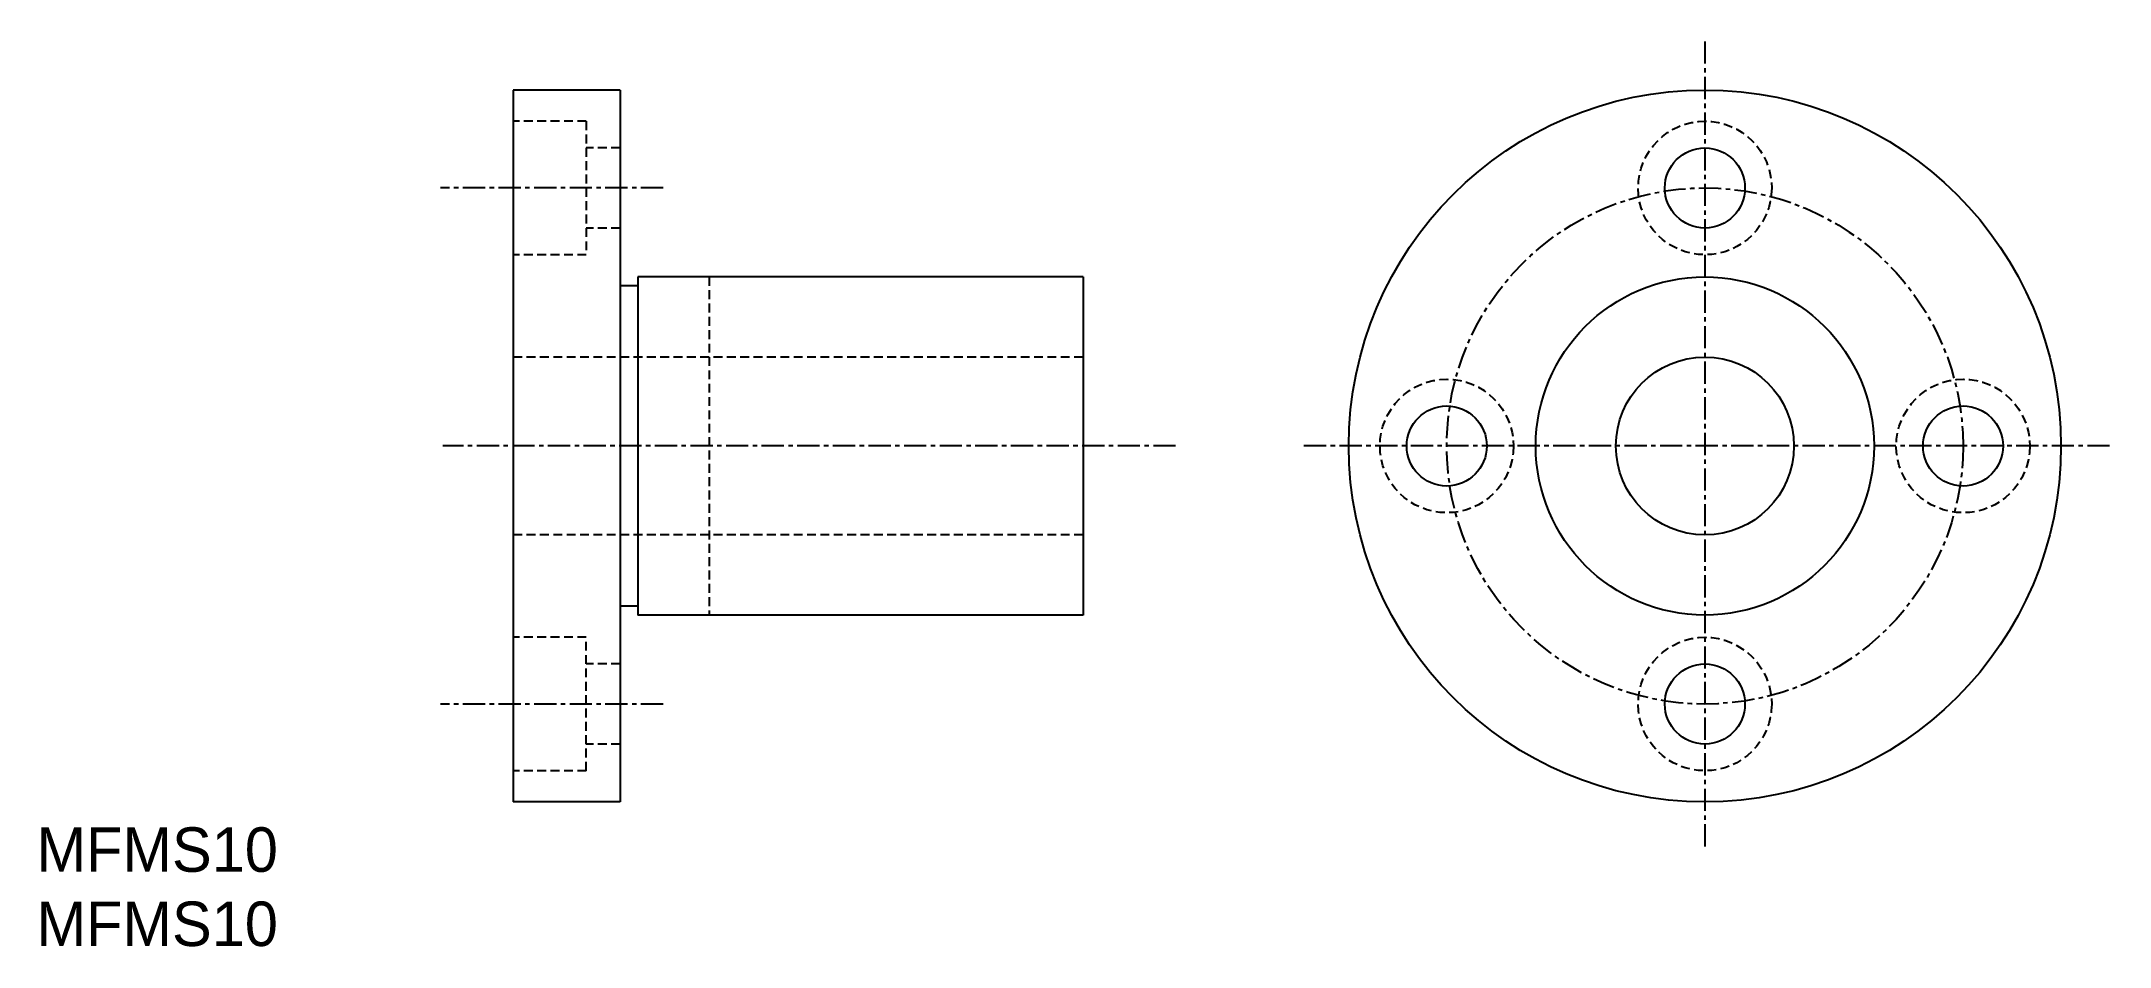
# Model space of a CAD drawing. Extents: x 10 to 126, y 10 to 61.
import ezdxf

# ---------------------------------------------------------------- set-up
doc = ezdxf.new("R2010")
doc.units = 0
doc.linetypes.add('CENTER', pattern=[2, 1.25, -0.25, 0.25, -0.25])
doc.linetypes.add('DASHED', pattern=[0.75, 0.5, -0.25])
doc.layers.get('0').update_dxf_attribs({"linetype": 'CONTINUOUS'})
doc.layers.add('CENTER', color=1, linetype='CENTER')

msp = doc.modelspace()

# ---------------------------------------------------------------- linework, layer by layer
at = {"color": 7, "linetype": 'CONTINUOUS'}
for p, q in [((36.78, 58.1), (36.78, 18.1)), ((42.78, 58.1), (36.78, 58.1)), ((42.78, 58.1), (42.78, 18.1)), ((43.78, 47.1), (42.78, 47.1)), ((43.78, 47.6), (43.78, 28.6)), ((68.78, 47.6), (43.78, 47.6)), ((68.78, 47.6), (68.78, 28.6)), ((43.78, 29.1), (42.78, 29.1)), ((68.78, 28.6), (43.78, 28.6)), ((42.78, 18.1), (36.78, 18.1))]:
    msp.add_line(p, q, dxfattribs=at)
at = {"color": 3, "linetype": 'DASHED'}
for p, q in [((40.88, 56.35), (36.78, 56.35)), ((40.88, 56.35), (40.88, 48.85)), ((42.78, 54.85), (40.88, 54.85)), ((42.78, 50.35), (40.88, 50.35)), ((40.88, 48.85), (36.78, 48.85)), ((47.78, 47.6), (47.78, 28.6)), ((68.78, 43.1), (36.78, 43.1)), ((68.78, 33.1), (36.78, 33.1)), ((40.88, 27.35), (36.78, 27.35)), ((40.88, 19.85), (40.88, 27.35)), ((42.78, 25.85), (40.88, 25.85)), ((42.78, 21.35), (40.88, 21.35)), ((40.88, 19.85), (36.78, 19.85))]:
    msp.add_line(p, q, dxfattribs=at)
at = {"color": 7, "linetype": 'CONTINUOUS'}
for centre, radius in [((103.71, 38.1), 20), ((103.71, 52.6), 2.25), ((103.71, 38.1), 9.5), ((103.71, 38.1), 5), ((89.21, 38.1), 2.25), ((118.21, 38.1), 2.25), ((103.71, 23.6), 2.25)]:
    msp.add_circle(centre, radius, dxfattribs=at)
at = {"color": 3, "linetype": 'DASHED'}
for centre in [(103.71, 52.6), (89.21, 38.1), (118.21, 38.1), (103.71, 23.6)]:
    msp.add_circle(centre, 3.75, dxfattribs=at)
at = {"layer": 'CENTER', "color": 1, "linetype": 'CENTER'}
for p, q in [((103.71, 60.84), (103.71, 15.37)), ((45.2, 52.6), (32.7, 52.6)), ((73.98, 38.1), (32.83, 38.1)), ((126.44, 38.1), (80.97, 38.1)), ((45.2, 23.6), (32.7, 23.6))]:
    msp.add_line(p, q, dxfattribs=at)
msp.add_circle((103.71, 38.1), 14.5, dxfattribs=at)

# ---------------------------------------------------------------- texts
at = {"color": 7, "linetype": 'CONTINUOUS'}
for p in [(10, 14.17), (10, 10)]:
    msp.add_text('MFMS10', height=2.5, dxfattribs=at).set_placement(p)

doc.saveas('drawing.dxf')
